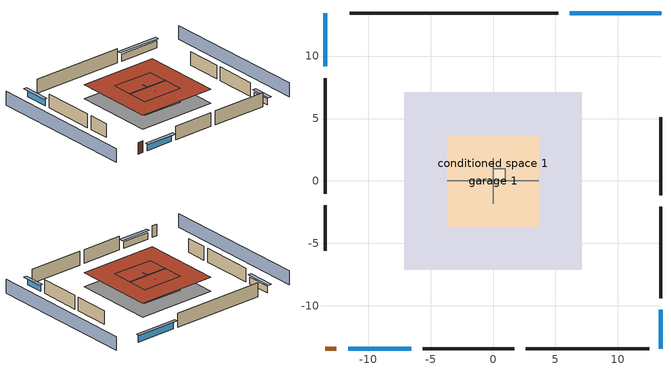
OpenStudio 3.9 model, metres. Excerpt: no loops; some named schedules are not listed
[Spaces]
garage 1
 floor foundation (Slab1 construction): -3.66,-3.66 -3.66,3.66 3.66,3.66 3.66,-3.66 z0
 wall outside (Wall1 construction): 13.45,-9.38 13.45,-2.07 z0:2.44
 wall outside (Wall2 construction): -5.62,-13.45 1.7,-13.45 z0:2.44
 wall outside (Wall9 construction): -13.45,-1.94 -13.45,-5.6 z0:2.44
 wall to conditioned space 1 (Wall5 construction Reversed): 3.66,0 -3.66,0 z0:2.44
 wall to conditioned space 1 (Wall6 construction Reversed): 0,1.83 0,-1.83 z0:2.44
 roof outside (Roof1 construction): -3.66,3.66 -3.66,-3.66 3.66,-3.66 3.66,3.66 z2.44
conditioned space 1
 floor foundation (Slab2 construction): -7.11,-7.11 -7.11,7.11 7.11,7.11 7.11,-7.11 z0
 wall outside (Wall3 construction): 5.2,13.45 -11.45,13.45 z0:2.44
 wall outside (Wall4 construction): 13.45,-1.14 13.45,5.12 z0:2.44
 wall outside (Wall7 construction): 2.63,-13.45 12.52,-13.45 z0:2.44
 wall outside (Wall8 construction): -13.45,8.24 -13.45,-1.01 z0:2.44
 wall outside (AdiabaticWallConstruction): 13.45,13.45 6.13,13.45 z0:1.22; 13.45,-13.45 13.45,-10.31 z0:1.07; -11.61,-13.45 -6.55,-13.45 z0:1.13; -13.45,13.45 -13.45,9.17 z0:1.16
 wall outside (AdiabaticWallConstruction 1): -13.45,-13.45 -12.53,-13.45 z0:2.03
 window (WindowConstruction): 13.45,13.45 6.13,13.45 z0:1.22
 window (WindowConstruction 1): 13.45,-13.45 13.45,-10.31 z0:1.07
 window (WindowConstruction 2): -11.61,-13.45 -6.55,-13.45 z0:1.13
 window (WindowConstruction 3): -13.45,13.45 -13.45,9.17 z0:1.16
 door (Door): -13.45,-13.45 -12.53,-13.45 z0:2.03
 roof outside (Roof2 construction): -7.11,7.11 -7.11,-7.11 7.11,-7.11 7.11,7.11 z2.44
central ac and furnace airloop ret air space
 floor adiabatic (AdiabaticConst): 0,0 0,1 1,1 1,0 z0
 wall adiabatic (AdiabaticConst): 0,1 0,0 1,0 1,1 0,1 z0:1
 ceiling adiabatic (AdiabaticConst): 1,0 1,1 0,1 0,0 z1
shading: -18.02,13.45 -18.02,-13.45 / 18.02,-13.45 18.02,13.45 z0:2.44; 5.83,13.45 13.75,13.45 13.75,14.06 5.83,14.06 z1.52; 13.45,-10.01 13.45,-13.75 14.06,-13.75 14.06,-10.01 z1.37; -6.24,-13.45 -11.91,-13.45 -11.91,-14.06 -6.24,-14.06 z1.43; -13.45,8.87 -13.45,13.75 -14.06,13.75 -14.06,8.87 z1.46
[Site]
Portland Intl Arpt_OR: Latitude {deg}=45.59; Longitude {deg}=-122.6; Time Zone {hr}=-8; Elevation {m}=33; Terrain=Suburbs; Keep Site Location Information=Yes
[Site:GroundTemperature:Shallow]
10.2558, 8.96328, 8.85977, 9.47314, 11.9355, 14.3863, 16.5111, 17.8571, 17.9714, 16.8767, 14.8061, 12.4304
[Site:WaterMainsTemperature]
Calculation Method=Schedule; Temperature Schedule=mains temperature schedule
[Building]
Building 1
[Material] Roughness=Rough
Name | Thickness {m} | Conductivity {W/m-K} | Density {kg/m3} | Specific Heat {J/kg-K} | Thermal Absorptance | Solar Absorptance | Visible Absorptance
asphalt or fiberglass shingles | 0.00635 | 0.162714 | 1121.4 | 1465.45 | 0.9 | 0.85 | 0.85
roof rigid ins | 0.00254769 | 0.029427 | 32.04 | 1214.23 | 0.9 | 0.7 | 0.7
osb sheathing 0.5 in. | 0.0127 | 0.115458 | 512.64 | 1214.23 | 0.9 | 0.6 | 0.6
osb sheathing 0.75 in. | 0.01905 | 0.115458 | 512.64 | 1214.23 | 0.9 | 0.7 | 0.7
roof stud and cavity | 0.2032 | 0.151258 | 78.34581 | 1123.46 | 0.9 | 0.7 | 0.7
gypsum board | 0.0127 | 0.160291 | 801 | 837.4 | 0.9 | 0.6 | 0.6
composite shingle siding | 0.00635 | 0.162714 | 1121.4 | 1465.45 | 0.9 | 0.7 | 0.7
osb sheathing 0.5 in. 1 | 0.0127 | 0.115458 | 512.64 | 1214.23 | 0.9 | 0.7 | 0.7
wall stud and cavity | 0.1397 | 0.348479 | 139.0536 | 1170.24 | 0.9 | 0.6 | 0.6
wall stud and cavity 1 | 0.1397 | 0.0909133 | 139.0536 | 1170.24 | 0.9 | 0.7 | 0.7
osb sheathing 0.5 in. 2; osb sheathing 0.5 in. 3 | 0.0127 | 0.115458 | 512.64 | 1214.23
wall stud and cavity 2 | 0.1397 | 0.0937203 | 139.0536 | 1170.24 | 0.9 | 0.7 | 0.7
concrete 4.0 in. | 0.1016 | 1.803125 | 2242.8 | 837.4 | 0.9 | 0.7 | 0.7
floor covering | 0.0127 | 0.0450781 | 54.468 | 1339.84 | 0.9 | 0.9 | 0.9
wood siding; wood siding 1 | 0.0254 | 0.102417 | 544.68 | 1172.36
wall rigid ins | 0.512978 | 0.029427 | 32.04 | 1214.23 | 0.9 | 0.7 | 0.7
wall stud and cavity 3 | 0.0889 | 0.380278 | 52.3479 | 1209.89 | 0.9 | 0.7 | 0.7
door material | 0.04445 | 0.0612267 | 512.64 | 1214.23 | 0.9 | 0.7 | 0.7
wall stud and cavity 4 | 0.0889 | 0.391764 | 83.0341 | 1211.67 | 0.9 | 0.7 | 0.7
furniture material conditioned space 1; furniture material garage 1 | 0.1524 | 0.115458 | 640.8 | 1214.23 | 0.9 | 0.6 | 0.6
[Construction]
Roof1 construction: asphalt or fiberglass shingles, roof rigid ins, osb sheathing 0.5 in.
Roof2 construction: asphalt or fiberglass shingles, osb sheathing 0.75 in., roof stud and cavity, gypsum board
Wall1 construction; Wall2 construction: composite shingle siding, osb sheathing 0.5 in. 1, wall stud and cavity
Wall3 construction; Wall4 construction: composite shingle siding, osb sheathing 0.5 in. 1, wall stud and cavity 1, gypsum board
Wall5 construction Reversed: gypsum board, wall stud and cavity 2, osb sheathing 0.5 in. 2
Wall6 construction Reversed: gypsum board, wall stud and cavity 2, osb sheathing 0.5 in. 3
Wall7 construction; Wall8 construction: composite shingle siding, osb sheathing 0.5 in. 3, wall stud and cavity 1, gypsum board
Wall9 construction: composite shingle siding, osb sheathing 0.5 in. 3, wall stud and cavity
Slab1 construction: concrete 4.0 in.
Slab2 construction: concrete 4.0 in., floor covering
WindowConstruction; WindowConstruction 1; WindowConstruction 2; WindowConstruction 3: WindowMaterial
AdiabaticWallConstruction: wood siding, wall rigid ins, wall stud and cavity 3, gypsum board
Door: door material
AdiabaticWallConstruction 1: wood siding 1, wall rigid ins, wall stud and cavity 3, gypsum board
PartitionWallConstruction: gypsum board, wall stud and cavity 4, gypsum board
furniture construction conditioned space 1: furniture material conditioned space 1
furniture construction garage 1: furniture material garage 1
AdiabaticConst: Adiabatic
[WindowMaterial:SimpleGlazingSystem]
WindowMaterial: U-Factor {W/m2-K}=4.31528; Solar Heat Gain Coefficient=0.67
[Material:NoMass]
Adiabatic: Roughness=Rough; Thermal Resistance {m2-K/W}=176.1
[ThermalZone] Multiplier=1; Use Ideal Air Loads=No
Name | Volume {m3} | Thermostat
conditioned space | 493.619 | conditioned space temperature setpoint
garage | 130.484
central ac and furnace airloop ret air zone | 1
[Sizing:Zone] Zone Cooling Design Supply Air Temperature Input Method=SupplyAirTemperature; Zone Cooling Design Supply Air Temperature {C}=14; Zone Cooling Design Supply Air Temperature Difference {deltaC}=11.11; Zone Heating Design Supply Air Temperature Input Method=SupplyAirTemperature; Zone Heating Design Supply Air Temperature {C}=40; Zone Heating Design Supply Air Temperature Difference {deltaC}=11.11; Zone Cooling Design Supply Air Humidity Ratio {kg-H2O/kg-air}=0.0085; Zone Heating Design Supply Air Humidity Ratio {kg-H2O/kg-air}=0.008; Cooling Design Air Flow Method=DesignDay; Heating Design Air Flow Method=DesignDay; Account for Dedicated Outdoor Air System=No; Dedicated Outdoor Air System Control Strategy=NeutralSupplyAir; Dedicated Outdoor Air Low Setpoint Temperature for Design {C}=autosize; Dedicated Outdoor Air High Setpoint Temperature for Design {C}=autosize; Zone Load Sizing Method=Sensible Load Only No Latent Load; Zone Latent Cooling Design Supply Air Humidity Ratio Input Method=HumidityRatioDifference; Zone Cooling Design Supply Air Humidity Ratio Difference {kgWater/kgDryAir}=0.005; Zone Latent Heating Design Supply Air Humidity Ratio Input Method=HumidityRatioDifference; Zone Humidification Design Supply Air Humidity Ratio Difference {kgWater/kgDryAir}=0.005; Sizing Option=Coincident
garage; central ac and furnace airloop ret air zone
[Space]
Name | Thermal Zone | Volume {m3}
conditioned space 1 | conditioned space | 493.619
garage 1 | garage | 130.484
central ac and furnace airloop ret air space | central ac and furnace airloop ret air zone
[ThermostatSetpoint:DualSetpoint]
conditioned space temperature setpoint: Heating Setpoint Temperature Schedule=heating setpoint; Cooling Setpoint Temperature Schedule=cooling setpoint; Temperature Difference Between Cutout And Setpoint {deltaC}=0
[Foundation:Kiva] Wall Height Above Grade {m}=0.1016; Wall Depth Below Slab {m}=0.2032
Name | Initial Indoor Air Temperature {C}
Foundation Kiva 1 | 13.4258
Foundation Kiva 2 | 21.1111
[Foundation:Kiva:Settings]
Soil Conductivity {W/m-K}=1.3848; Soil Density {kg/m3}=1842.3; Soil Specific Heat {J/kg-K}=418.7; Ground Solar Absorptivity=0.9; Ground Thermal Absorptivity=0.9; Ground Surface Roughness {m}=0.03; Far-Field Width {m}=40; Deep-Ground Boundary Condition=ZeroFlux; Deep-Ground Depth {m}=40; Minimum Cell Dimension {m}=0.2; Maximum Cell Growth Coefficient=3; Simulation Timestep=Timestep
[SurfaceProperty:ExposedFoundationPerimeter] Exposed Perimeter Calculation Method=TotalExposedPerimeter
Name | Total Exposed Perimeter {m}
Slab1 | 18.288
Slab2 | 52.21224
[SurfaceProperty:IncidentSolarMultiplier] Incident Solar Multiplier=1; Incident Solar Multiplier Schedule=trans schedule winter=0.85 summer=0.7
Window1; Window2; Window3; Window4
[InternalMass:Definition] Design Level Calculation Method=SurfaceArea
Name | Construction | Surface Area {m2}
partition wall mass | PartitionWallConstruction | 202.436
furniture mass conditioned space 1 | furniture construction conditioned space 1 | 80.97429
furniture mass garage 1 | furniture construction garage 1 | 5.35122
[InternalMass] Multiplier=1
Name | Internal Mass Definition | Space or SpaceType
partition wall mass | partition wall mass | conditioned space 1
furniture mass conditioned space 1 | furniture mass conditioned space 1 | conditioned space 1
furniture mass garage 1 | furniture mass garage 1 | garage 1
[Fan:SystemModel]
central ac and furnace supply fan: Availability Schedule=Always On Discrete; Design Maximum Air Flow Rate {m3/s}=0.624386; Speed Control Method=Discrete; Electric Power Minimum Flow Rate Fraction=0.2; Design Pressure Rise {Pa}=500; Motor Efficiency=1; Motor In Air Stream Fraction=1; Design Electric Power Consumption {W}=autosize; Design Power Sizing Method=PowerPerFlow; Electric Power Per Unit Flow Rate {W/(m3/s)}=1059.44; Electric Power Per Unit Flow Rate Per Unit Pressure {W-s/m3-Pa}=1.66667; Fan Total Efficiency=0.7; Motor Loss Radiative Fraction=0; Speed Flow Fraction 1=0.79592; Speed Electric Power Fraction 1=0.5042; Speed Flow Fraction 2=1; Speed Electric Power Fraction 2=1
[EnergyManagementSystem:Sensor]
Name | Output Variable or Output Meter Index Key | Output Variable or Output Meter
central_ac_and_furnace_supply_fan_s; central_ac_and_furnace_supply_fan_s_1 | central ac and furnace supply fan | Fan Electricity Energy
water_heater_amb_temp; fridge_tin_s_1 | garage | Zone Mean Air Temperature
water_heater_amb_rh | garage | Zone Air Relative Humidity
water_heater_T_set | water heater setpoint | Schedule Value
out_pb_s |  | Site Outdoor Air Barometric Pressure
out_wt_s |  | Site Outdoor Air Humidity Ratio
site_vw_s |  | Site Wind Speed
cool_season | cooling season schedule | Schedule Value
central_ac_and_furnace_airloop_Fan_RTF_s | central ac and furnace supply fan | Fan Runtime Fraction Speed 1
central_ac_and_furnace_airloop_Fan_RTF_s_1 | central ac and furnace supply fan | Fan Runtime Fraction Speed 2
central_ac_and_furnace_airloop_AH_MFR_s | Node 5 | System Node Mass Flow Rate
central_ac_and_furnace_airloop_AH_VFR_s | Node 5 | System Node Current Density Volume Flow Rate
central_ac_and_furnace_airloop_AH_Tout_s | Node 5 | System Node Temperature
central_ac_and_furnace_airloop_AH_Wout_s | Node 5 | System Node Humidity Ratio
central_ac_and_furnace_airloop_RA_T_s | Node 8 | System Node Temperature
central_ac_and_furnace_airloop_Ra_W_s | Node 8 | System Node Humidity Ratio
central_ac_and_furnace_airloop_0_DZ_T_s | garage | Zone Air Temperature
central_ac_and_furnace_airloop_0_DZ_W_s | garage | Zone Mean Air Humidity Ratio
natural_vent_s | natural vent schedule | Schedule Value
htg_sp_s | heating setpoint | Schedule Value
clg_sp_s | cooling setpoint | Schedule Value
mech_vent_range_fan_0_sch_s | mech vent range fan 0 schedule | Schedule Value
mech_vent_bath_fan_0_sch_s | mech vent bath fan 0 schedule | Schedule Value
clothes_dryer_exhaust_0_sch_s | clothes_dryer | Schedule Value
htg_load_cond |  | Heating:EnergyTransfer:Zone:CONDITIONED SPACE
clg_load_cond |  | Cooling:EnergyTransfer:Zone:CONDITIONED SPACE
htg_load_duct |  | Heating:EnergyTransfer:Zone:CENTRAL AC AND FURNACE AIRLOOP RET AIR ZONE
clg_load_duct |  | Cooling:EnergyTransfer:Zone:CENTRAL AC AND FURNACE AIRLOOP RET AIR ZONE
s_conv | Roof2 | Surface Inside Face Convection Heat Gain Energy
s_ig | Roof2 | Surface Inside Face Internal Gains Radiation Heat Gain Energy
s_sol | Roof2 | Surface Inside Face Solar Radiation Heat Gain Energy
s_lgt | Roof2 | Surface Inside Face Lights Radiation Heat Gain Energy
s_surf | Roof2 | Surface Inside Face Net Surface Thermal Radiation Heat Gain Energy
s_conv_1 | Slab2 | Surface Inside Face Convection Heat Gain Energy
s_ig_1 | Slab2 | Surface Inside Face Internal Gains Radiation Heat Gain Energy
s_sol_1 | Slab2 | Surface Inside Face Solar Radiation Heat Gain Energy
s_lgt_1 | Slab2 | Surface Inside Face Lights Radiation Heat Gain Energy
s_surf_1 | Slab2 | Surface Inside Face Net Surface Thermal Radiation Heat Gain Energy
ss_sol | Door1 | Surface Inside Face Solar Radiation Heat Gain Energy
ss_lgt | Door1 | Surface Inside Face Lights Radiation Heat Gain Energy
ss_conv | Door1 | Surface Inside Face Convection Heat Gain Energy
ss_ig | Door1 | Surface Inside Face Internal Gains Radiation Heat Gain Energy
ss_surf | Door1 | Surface Inside Face Net Surface Thermal Radiation Heat Gain Energy
ss_conv_1 | Window1 | Surface Inside Face Convection Heat Gain Energy
ss_ig_1 | Window1 | Surface Inside Face Internal Gains Radiation Heat Gain Energy
ss_surf_1 | Window1 | Surface Inside Face Net Surface Thermal Radiation Heat Gain Energy
ss_trans_in | Window1 | Surface Window Transmitted Solar Radiation Rate
ss_back_out | Window1 | Surface Window Shortwave from Zone Back Out Window Heat Transfer Rate
ss_trans_out | Window1 | Surface Inside Face Initial Transmitted Diffuse Transmitted Out Window Solar Radiation Rate
ss_conv_2 | Window2 | Surface Inside Face Convection Heat Gain Energy
ss_ig_2 | Window2 | Surface Inside Face Internal Gains Radiation Heat Gain Energy
ss_surf_2 | Window2 | Surface Inside Face Net Surface Thermal Radiation Heat Gain Energy
ss_trans_in_1 | Window2 | Surface Window Transmitted Solar Radiation Rate
ss_back_out_1 | Window2 | Surface Window Shortwave from Zone Back Out Window Heat Transfer Rate
ss_trans_out_1 | Window2 | Surface Inside Face Initial Transmitted Diffuse Transmitted Out Window Solar Radiation Rate
ss_conv_3 | Window3 | Surface Inside Face Convection Heat Gain Energy
ss_ig_3 | Window3 | Surface Inside Face Internal Gains Radiation Heat Gain Energy
ss_surf_3 | Window3 | Surface Inside Face Net Surface Thermal Radiation Heat Gain Energy
ss_trans_in_2 | Window3 | Surface Window Transmitted Solar Radiation Rate
ss_back_out_2 | Window3 | Surface Window Shortwave from Zone Back Out Window Heat Transfer Rate
ss_trans_out_2 | Window3 | Surface Inside Face Initial Transmitted Diffuse Transmitted Out Window Solar Radiation Rate
ss_conv_4 | Window4 | Surface Inside Face Convection Heat Gain Energy
ss_ig_4 | Window4 | Surface Inside Face Internal Gains Radiation Heat Gain Energy
ss_surf_4 | Window4 | Surface Inside Face Net Surface Thermal Radiation Heat Gain Energy
ss_trans_in_3 | Window4 | Surface Window Transmitted Solar Radiation Rate
ss_back_out_3 | Window4 | Surface Window Shortwave from Zone Back Out Window Heat Transfer Rate
ss_trans_out_3 | Window4 | Surface Inside Face Initial Transmitted Diffuse Transmitted Out Window Solar Radiation Rate
s_conv_2 | Wall3 | Surface Inside Face Convection Heat Gain Energy
s_ig_2 | Wall3 | Surface Inside Face Internal Gains Radiation Heat Gain Energy
s_sol_2 | Wall3 | Surface Inside Face Solar Radiation Heat Gain Energy
s_lgt_2 | Wall3 | Surface Inside Face Lights Radiation Heat Gain Energy
s_surf_2 | Wall3 | Surface Inside Face Net Surface Thermal Radiation Heat Gain Energy
s_conv_3 | Wall4 | Surface Inside Face Convection Heat Gain Energy
s_ig_3 | Wall4 | Surface Inside Face Internal Gains Radiation Heat Gain Energy
s_sol_3 | Wall4 | Surface Inside Face Solar Radiation Heat Gain Energy
s_lgt_3 | Wall4 | Surface Inside Face Lights Radiation Heat Gain Energy
s_surf_3 | Wall4 | Surface Inside Face Net Surface Thermal Radiation Heat Gain Energy
s_conv_4 | Wall5 | Surface Inside Face Convection Heat Gain Energy
s_ig_4 | Wall5 | Surface Inside Face Internal Gains Radiation Heat Gain Energy
s_sol_4 | Wall5 | Surface Inside Face Solar Radiation Heat Gain Energy
s_lgt_4 | Wall5 | Surface Inside Face Lights Radiation Heat Gain Energy
s_surf_4 | Wall5 | Surface Inside Face Net Surface Thermal Radiation Heat Gain Energy
s_conv_5 | Wall6 | Surface Inside Face Convection Heat Gain Energy
s_ig_5 | Wall6 | Surface Inside Face Internal Gains Radiation Heat Gain Energy
s_sol_5 | Wall6 | Surface Inside Face Solar Radiation Heat Gain Energy
s_lgt_5 | Wall6 | Surface Inside Face Lights Radiation Heat Gain Energy
s_surf_5 | Wall6 | Surface Inside Face Net Surface Thermal Radiation Heat Gain Energy
s_conv_6 | Wall7 | Surface Inside Face Convection Heat Gain Energy
s_ig_6 | Wall7 | Surface Inside Face Internal Gains Radiation Heat Gain Energy
s_sol_6 | Wall7 | Surface Inside Face Solar Radiation Heat Gain Energy
s_lgt_6 | Wall7 | Surface Inside Face Lights Radiation Heat Gain Energy
s_surf_6 | Wall7 | Surface Inside Face Net Surface Thermal Radiation Heat Gain Energy
s_conv_7 | Wall8 | Surface Inside Face Convection Heat Gain Energy
s_ig_7 | Wall8 | Surface Inside Face Internal Gains Radiation Heat Gain Energy
s_sol_7 | Wall8 | Surface Inside Face Solar Radiation Heat Gain Energy
s_lgt_7 | Wall8 | Surface Inside Face Lights Radiation Heat Gain Energy
s_surf_7 | Wall8 | Surface Inside Face Net Surface Thermal Radiation Heat Gain Energy
im_conv | furniture mass conditioned space 1 | Surface Inside Face Convection Heat Gain Energy
im_ig | furniture mass conditioned space 1 | Surface Inside Face Internal Gains Radiation Heat Gain Energy
im_sol | furniture mass conditioned space 1 | Surface Inside Face Solar Radiation Heat Gain Energy
im_lgt | furniture mass conditioned space 1 | Surface Inside Face Lights Radiation Heat Gain Energy
im_surf | furniture mass conditioned space 1 | Surface Inside Face Net Surface Thermal Radiation Heat Gain Energy
im_conv_1 | partition wall mass | Surface Inside Face Convection Heat Gain Energy
im_ig_1 | partition wall mass | Surface Inside Face Internal Gains Radiation Heat Gain Energy
im_sol_1 | partition wall mass | Surface Inside Face Solar Radiation Heat Gain Energy
im_lgt_1 | partition wall mass | Surface Inside Face Lights Radiation Heat Gain Energy
im_surf_1 | partition wall mass | Surface Inside Face Net Surface Thermal Radiation Heat Gain Energy
airflow_gain | infil flow | Infiltration Sensible Heat Gain Energy
airflow_loss | infil flow | Infiltration Sensible Heat Loss Energy
airflow_gain_1 | natural vent flow | Infiltration Sensible Heat Gain Energy
[OtherEquipment:Definition] Design Level Calculation Method=EquipmentLevel
Name | Design Level {W} | Fraction Latent | Fraction Radiant | Fraction Lost
water heater sens; central ac and furnace airloop_0 SupSensLkToCond; central ac and furnace airloop_0 SupCondToLv; central ac and furnace airloop_0 RetCondToRP; central ac and furnace airloop_0 RetSensLkToRP; central ac and furnace airloop_0 SupCondToDZ; central ac and furnace airloop_0 RetCondToDZ; central ac and furnace airloop_0 SupSensLkToDZ; mech vent house fan sensible load | 0 | 0 | 0 | 0
water heater lat; central ac and furnace airloop_0 SupLatLkToCond; central ac and furnace airloop_0 RetLatLkToRP; central ac and furnace airloop_0 SupLatLkToDZ; mech vent house fan latent load | 0 | 1 | 0 | 0
water heater energy adjustment1 | 0.01 | 0 | 0 | 1
clothes dryer 2 | 0 | 0.015 | 0.081 | 0.85
cooking range 2 | 0 | 0.08 | 0.432 | 0.2
general water use sensible | -61.6891 | 0 | 0.6 | 0
general water use latent | 62.594 | 1 | 0 | 0
[OtherEquipment]
Name | Other Equipment Definition | Space or SpaceType | Schedule | Fuel Type
water heater sens | water heater sens | garage 1 | Always On Discrete
water heater lat | water heater lat | garage 1 | Always On Discrete
water heater energy adjustment1 | water heater energy adjustment1 | garage 1 | Always On Discrete | Electricity
clothes dryer 1 | clothes dryer 2 | conditioned space 1 | clothes_dryer | Electricity
cooking range 1 | cooking range 2 | conditioned space 1 | cooking_range | Electricity
general water use sensible | general water use sensible | conditioned space 1 | general water use schedule
general water use latent | general water use latent | conditioned space 1 | general water use schedule
central ac and furnace airloop_0 SupSensLkToCond | central ac and furnace airloop_0 SupSensLkToCond | conditioned space 1 | Always On Discrete
central ac and furnace airloop_0 SupLatLkToCond | central ac and furnace airloop_0 SupLatLkToCond | conditioned space 1 | Always On Discrete
central ac and furnace airloop_0 SupCondToLv | central ac and furnace airloop_0 SupCondToLv | conditioned space 1 | Always On Discrete
central ac and furnace airloop_0 RetCondToRP | central ac and furnace airloop_0 RetCondToRP | central ac and furnace airloop ret air space | Always On Discrete
central ac and furnace airloop_0 RetSensLkToRP | central ac and furnace airloop_0 RetSensLkToRP | central ac and furnace airloop ret air space | Always On Discrete
central ac and furnace airloop_0 RetLatLkToRP | central ac and furnace airloop_0 RetLatLkToRP | central ac and furnace airloop ret air space | Always On Discrete
central ac and furnace airloop_0 SupCondToDZ | central ac and furnace airloop_0 SupCondToDZ | garage 1 | Always On Discrete
central ac and furnace airloop_0 RetCondToDZ | central ac and furnace airloop_0 RetCondToDZ | garage 1 | Always On Discrete
central ac and furnace airloop_0 SupSensLkToDZ | central ac and furnace airloop_0 SupSensLkToDZ | garage 1 | Always On Discrete
central ac and furnace airloop_0 SupLatLkToDZ | central ac and furnace airloop_0 SupLatLkToDZ | garage 1 | Always On Discrete
mech vent house fan sensible load | mech vent house fan sensible load | conditioned space 1 | Always On Discrete
mech vent house fan latent load | mech vent house fan latent load | conditioned space 1 | Always On Discrete
[ElectricEquipment:Definition] Design Level Calculation Method=EquipmentLevel
Name | Design Level {W} | Fraction Latent | Fraction Radiant | Fraction Lost
clothes washer | 220.735 | 0.03 | 0.162 | 0.7
clothes dryer | 2324.29 | 0.015 | 0.081 | 0.85
dishwasher | 347.135 | 0.3 | 0.18 | 0.4
fridge | 43.7215 | 0 | 0.6 | 0
fridge 2 | 239.242 | 0 | 0.6 | 0
freezer | 194.914 | 0 | 0.6 | 0
cooking range | 1272.38 | 0.08 | 0.432 | 0.2
misc tv | 472.426 | 0 | 0.6 | 0
misc plug loads | 390.182 | 0.021 | 0.558 | 0.049
whole house fan; mech vent house fan | 0 | 0 | 0 | 1
mech vent house fan cfis | 0 | 0 | 0 | 0
mech vent range fan 0; mech vent bath fan 0 | 30 | 0 | 0 | 1
[ElectricEquipment]
Name | Electric Equipment Definition | Space or SpaceType | Schedule
clothes washer | clothes washer | conditioned space 1 | clothes_washer
clothes dryer | clothes dryer | conditioned space 1 | clothes_dryer
dishwasher | dishwasher | conditioned space 1 | dishwasher
fridge | fridge | conditioned space 1 | fridge schedule
fridge 1 | fridge 2 | garage 1 | fridge schedule 1
freezer | freezer | garage 1 | freezer schedule
cooking range | cooking range | conditioned space 1 | cooking_range
misc tv | misc tv | conditioned space 1 | plug_loads_tv
misc plug loads | misc plug loads | conditioned space 1 | plug_loads_other
whole house fan | whole house fan | conditioned space 1 | Always On Discrete
mech vent house fan | mech vent house fan | conditioned space 1 | mech vent house fan schedule
mech vent house fan cfis | mech vent house fan cfis | conditioned space 1 | mech vent house fan cfis schedule
mech vent range fan 0 | mech vent range fan 0 | conditioned space 1 | mech vent range fan 0 schedule
mech vent bath fan 0 | mech vent bath fan 0 | conditioned space 1 | mech vent bath fan 0 schedule
[WaterUse:Equipment:Definition]
Name | Peak Flow Rate {m3/s}
clothes washer | 2.46902e-06
dishwasher | 5.3835e-06
[Lights:Definition] Design Level Calculation Method=LightingLevel; Fraction Radiant=0.6; Fraction Visible=0.2; Return Air Fraction=0
Name | Lighting Level {W}
interior lighting | 289.628
garage lighting | 8.37631
[Lights] Fraction Replaceable=1
Name | Lights Definition | Space or SpaceType | Schedule
interior lighting | interior lighting | conditioned space 1 | lighting_interior
garage lighting | garage lighting | garage 1 | lighting_garage
[Exterior:Lights:Definition]
exterior lighting: Design Level {W}=8.01452
[Exterior:Lights]
exterior lighting: Exterior Lights Definition=exterior lighting; Schedule=exterior lighting schedule
[People:Definition]
occupants: Number of People Calculation Method=People; Number of People {people}=3; Fraction Radiant=0.314171; Sensible Heat Fraction=0.56303; Carbon Dioxide Generation Rate {m3/s-W}=0; Enable ASHRAE 55 Comfort Warnings=No; Mean Radiant Temperature Calculation Type=EnclosureAveraged
[People]
occupants: People Definition=occupants; Space or SpaceType=conditioned space 1; Number of People Schedule=occupants; Activity Level Schedule=occupants activity schedule; Multiplier=1
[ZoneMixing] Schedule=Always On Continuous; Design Flow Rate Calculation Method=Flow/Zone; Design Flow Rate {m3/s}=0
Name | Zone or Space | Source Zone or Space
central ac and furnace airloop_0 ZoneMixDZToCond mix | conditioned space | garage
central ac and furnace airloop_0 ZoneMixCondToDZ mix | garage | conditioned space
[SpaceInfiltration:DesignFlowRate] Schedule=Always On Discrete; Design Flow Rate Calculation Method=Flow/Space; Design Flow Rate {m3/s}=0
Name | Space or SpaceType
natural vent flow; whole house fan flow; infil flow | conditioned space 1
garage 1 duct leakage imbalance infil flow | garage 1
[SpaceInfiltration:EffectiveLeakageArea]
infil garage 1: Space or SpaceType=garage 1; Schedule=Always On Discrete; Effective Air Leakage Area {cm2}=217.469; Stack Coefficient=0.000129147; Wind Coefficient=4.38083e-05
